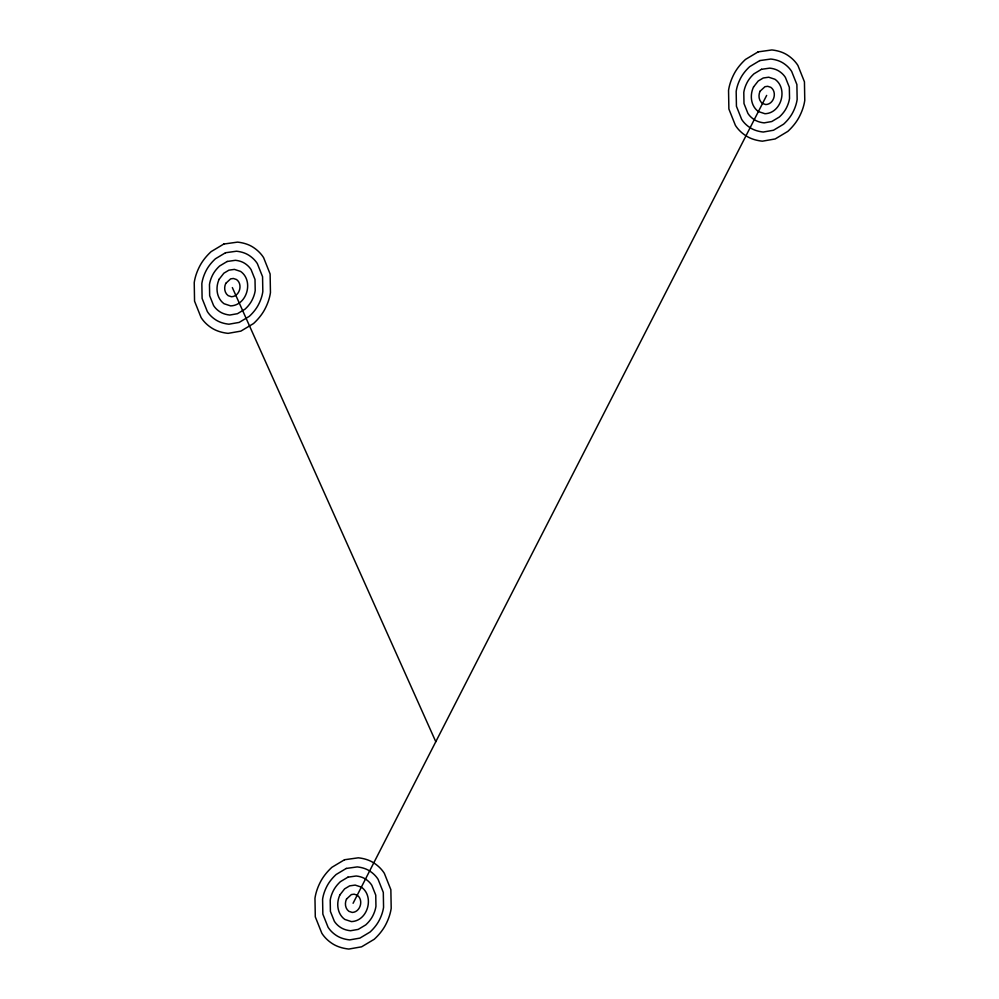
<?xml version="1.0" encoding="UTF-8"?>
<svg xmlns="http://www.w3.org/2000/svg" width="999" height="999" viewBox="0 0 999 999"><rect width="100%" height="100%" fill="white"/><g stroke="black" fill="none" stroke-linecap="round" stroke-linejoin="round"><path stroke-width="1.5" d="M353.084 903.283L766.658 95.405M232.342 287.575L435.789 741.708M219.243 279.108C215.297 287.213 216.408 298.214 224.063 303.733L230.632 305.894C247.103 305.382 253.933 280.781 240.609 271.428L234.428 269.393L228.921 270.167L223.863 273.189L219.243 279.108M225.786 283.341C223.813 287.4 224.375 292.894 228.197 295.654L231.481 296.74C239.723 296.478 243.144 284.178 236.476 279.508L233.379 278.484L230.632 278.871L225.786 283.341M339.972 894.804C336.039 902.909 337.15 913.91 344.805 919.43L351.373 921.59C367.844 921.09 374.675 896.478 361.351 887.124L355.169 885.089L349.662 885.863L344.605 888.885L339.972 894.804M346.528 899.038C344.555 903.096 345.117 908.591 348.938 911.35L352.222 912.437C360.464 912.187 363.873 899.874 357.217 895.204L354.121 894.18L351.373 894.567L346.528 899.038M753.558 86.938C749.612 95.042 750.724 106.044 758.391 111.563L764.959 113.724C781.43 113.212 788.261 88.611 774.937 79.258L768.743 77.223L763.248 77.997L758.191 81.019L753.558 86.938M760.114 91.171C758.141 95.23 758.691 100.724 762.524 103.484L765.808 104.558C774.038 104.308 777.459 92.008 770.803 87.325L767.707 86.314L764.959 86.701L760.114 91.171M223.801 244.043L211.151 251.611A51.124 31.756 -25.4 0 0 199.588 266.408A80.07 49.738 -25.4 0 0 194.231 282.58L194.555 301.174L201.086 317.532A80.07 49.738 -25.4 0 0 211.663 327.972A54.283 33.716 -25.4 0 0 228.084 333.354L240.871 331.119L253.521 323.551A51.124 31.756 -25.4 0 0 265.097 308.753A80.07 49.738 -25.4 0 0 270.454 292.582L270.117 273.988L263.599 257.63A80.07 49.738 -25.4 0 0 253.022 247.19A51.124 31.756 -25.4 0 0 237.55 242.12L223.801 244.043M225.512 252.747L215.397 258.803A40.897 25.412 -25.4 0 0 206.131 270.642A64.061 39.785 -25.4 0 0 201.848 283.579L202.11 298.451L207.33 311.551A64.061 39.785 -25.4 0 0 215.796 319.892A43.432 26.973 -25.4 0 0 228.933 324.2L239.173 322.415L249.288 316.358A40.897 25.412 -25.4 0 0 258.541 304.52A64.061 39.785 -25.4 0 0 262.824 291.583L262.562 276.711L257.342 263.611A64.061 39.785 -25.4 0 0 248.876 255.269A40.897 25.412 -25.4 0 0 236.513 251.211L225.512 252.747M227.21 261.463L219.63 265.996A30.682 19.056 -25.4 0 0 212.687 274.875A48.039 29.845 -25.4 0 0 209.465 284.578L209.665 295.729L213.586 305.557A48.039 29.845 -25.4 0 0 219.93 311.813A32.567 20.23 -25.4 0 0 229.782 315.047L237.462 313.698L245.042 309.166A30.682 19.056 -25.4 0 0 251.985 300.287A48.039 29.845 -25.4 0 0 255.207 290.584L255.007 279.433L251.086 269.605A48.039 29.845 -25.4 0 0 244.743 263.349A30.682 19.056 -25.4 0 0 235.464 260.302L227.21 261.463M758.129 51.873L745.479 59.441A51.124 31.756 -25.4 0 0 733.903 74.238A80.07 49.738 -25.4 0 0 728.546 90.397L728.883 109.003L735.401 125.362A80.07 49.738 -25.4 0 0 745.978 135.802A54.283 33.716 -25.4 0 0 762.399 141.184L775.199 138.948L787.849 131.369A51.124 31.756 -25.4 0 0 799.412 116.583A80.07 49.738 -25.4 0 0 804.769 100.412L804.445 81.818L797.914 65.459A80.07 49.738 -25.4 0 0 787.337 55.02A51.124 31.756 -25.4 0 0 771.877 49.95L758.129 51.873M759.827 60.577L749.712 66.633A40.897 25.412 -25.4 0 0 740.459 78.471A64.061 39.785 -25.4 0 0 736.176 91.409L736.438 106.281L741.658 119.368A64.061 39.785 -25.4 0 0 750.124 127.722A43.432 26.973 -25.4 0 0 763.248 132.03L773.488 130.245L783.603 124.176A40.897 25.412 -25.4 0 0 792.869 112.35A64.061 39.785 -25.4 0 0 797.152 99.413L796.89 84.54L791.67 71.441A64.061 39.785 -25.4 0 0 783.204 63.099A40.897 25.412 -25.4 0 0 770.828 59.041L759.827 60.577M761.538 69.293L753.958 73.826A30.682 19.056 -25.4 0 0 747.015 82.705A48.039 29.845 -25.4 0 0 743.793 92.407L743.993 103.559L747.914 113.386A48.039 29.845 -25.4 0 0 754.257 119.643A32.567 20.23 -25.4 0 0 764.11 122.877L771.79 121.528L779.37 116.983A30.682 19.056 -25.4 0 0 786.313 108.117A48.039 29.845 -25.4 0 0 789.535 98.414L789.335 87.25L785.414 77.435A48.039 29.845 -25.4 0 0 779.07 71.179A30.682 19.056 -25.4 0 0 769.792 68.132L761.538 69.293M344.543 859.739L331.893 867.307A51.124 31.756 -25.4 0 0 320.329 882.105A80.07 49.738 -25.4 0 0 314.972 898.276L315.297 916.87L321.828 933.228A80.07 49.738 -25.4 0 0 332.405 943.668A54.283 33.716 -25.4 0 0 348.826 949.05L361.613 946.815L374.263 939.247A51.124 31.756 -25.4 0 0 385.826 924.45A80.07 49.738 -25.4 0 0 391.196 908.278L390.859 889.684L384.34 873.326A80.07 49.738 -25.4 0 0 373.763 862.886A51.124 31.756 -25.4 0 0 358.291 857.816L344.543 859.739M346.253 868.443L336.139 874.5A40.897 25.412 -25.4 0 0 326.873 886.338A64.061 39.785 -25.4 0 0 322.59 899.275L322.852 914.147L328.072 927.247A64.061 39.785 -25.4 0 0 336.538 935.588A43.432 26.973 -25.4 0 0 349.675 939.897L359.915 938.111L370.03 932.055A40.897 25.412 -25.4 0 0 379.283 920.216A64.061 39.785 -25.4 0 0 383.566 907.279L383.304 892.407L378.084 879.307A64.061 39.785 -25.4 0 0 369.618 870.966A40.897 25.412 -25.4 0 0 357.255 866.907L346.253 868.443M347.952 877.159L340.372 881.692A30.682 19.056 -25.4 0 0 333.429 890.571A48.039 29.845 -25.4 0 0 330.207 900.274L330.407 911.425L334.328 921.253A48.039 29.845 -25.4 0 0 340.671 927.509A32.567 20.23 -25.4 0 0 350.524 930.743L358.204 929.395L365.784 924.862A30.682 19.056 -25.4 0 0 372.727 915.983A48.039 29.845 -25.4 0 0 375.949 906.28L375.749 895.129L371.828 885.301A48.039 29.845 -25.4 0 0 365.484 879.045A30.682 19.056 -25.4 0 0 356.206 875.998L347.952 877.159"/></g></svg>
